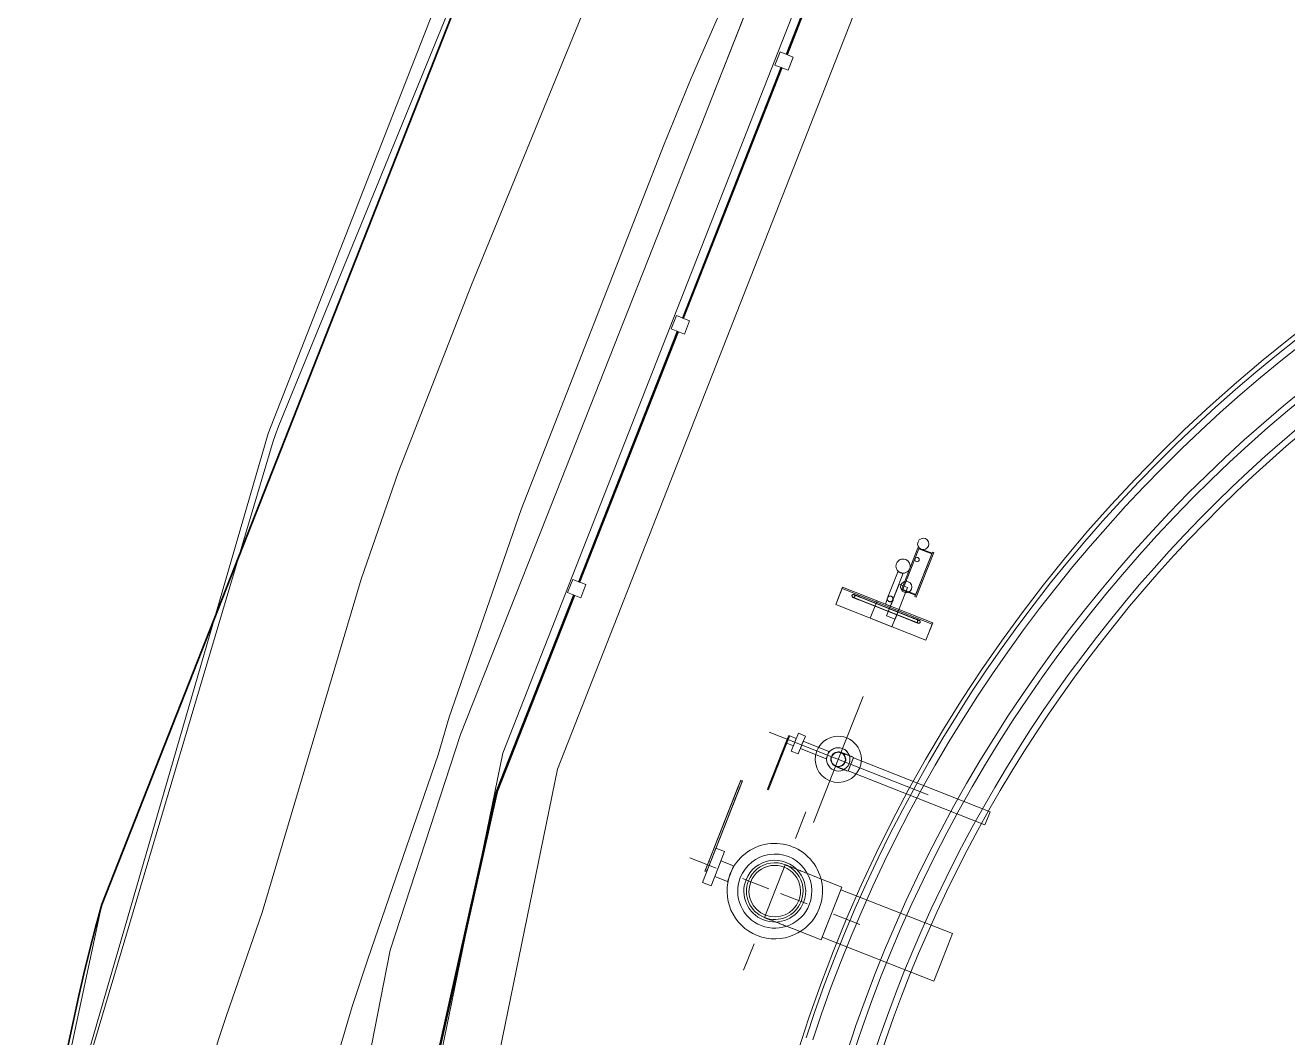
# Model space of a CAD drawing. Header units: metres. Extents: x -207 to 246, y -187 to 169.
# Drawn here: x -65.644 to -61.19, y -65.434 to -61.862 of the extents above; entities that cross this region are included whole.
import ezdxf

# ---------------------------------------------------------------- set-up
doc = ezdxf.new("R2010")
doc.units = ezdxf.units.M
doc.linetypes.add('Dash', pattern=[0.006, 0.003, -0.003])
for name, color, linetype, lineweight in [('A-GLAZ-CWMG', 7, 'Continuous', 9), ('C-TOPO', 7, 'Continuous', 9), ('C-TOPO-MAJR', 7, 'Continuous', 35), ('C-TOPO-MINR', 7, 'Continuous', 9), ('CERCO INTERIOR', 7, 'Continuous', 9), ('EQUIPOS PIS', 7, 'Continuous', 9), ('P-SANR-FIXT', 7, 'Continuous', 9), ('P-SANR-FIXT-HDLN', 7, 'Dash', 9), ('solera', 7, 'Continuous', 35)]:
    doc.layers.add(name, color=color, linetype=linetype, lineweight=lineweight)
doc.layers.add('PR10-ARQ-PL-001-Emplazamiento-C-1_dwg', color=7, linetype='Continuous', lineweight=9, true_color=0x767676)

# ---------------------------------------------------------------- blocks, each defined once
blk = doc.blocks.new('M_Estanque-Terraza - M_Estanque-Terraza-2331352-PLANTA SUPERFICIES')
at = {"layer": 'P-SANR-FIXT'}
for radius, start, end in [(4.9059, 180, 0), (4.8832, 180, 0), (5.1516, 223.8638, 0), (5.1516, 223.8638, 0), (5.1266, 223.8805, 0), (5.1266, 223.8805, 0), (4.9983, 223.9693, 0), (4.9755, 223.9856, 360)]:
    blk.add_arc((0, 0), radius, start, end, dxfattribs=at)
blk = doc.blocks.new('Circular Mullion - 5mm-2127248-PLANTA SUPERFICIES')
at = {"layer": 'A-GLAZ-CWMG'}
for p, q in [((-107.6478, -45.3968), (-107.9974, -46.2801)), ((-107.6455, -45.3977), (-107.9951, -46.281)), ((-107.9951, -46.281), (-107.6455, -45.3977)), ((-107.9927, -46.2819), (-107.6432, -45.3986)), ((-107.6455, -45.3977), (-107.6478, -45.3968)), ((-107.6432, -45.3986), (-107.6455, -45.3977)), ((-107.9974, -46.2801), (-107.9951, -46.281)), ((-107.9951, -46.281), (-107.9927, -46.2819))]:
    blk.add_line(p, q, dxfattribs=at)
blk = doc.blocks.new('Circular Mullion - 5mm-2146025-PLANTA SUPERFICIES')
at = {"layer": 'A-GLAZ-CWMG'}
for p, q in [((-63.7096, -63.8722), (-63.9819, -64.5647)), ((-63.9795, -64.5654), (-63.7073, -63.8731)), ((-63.7073, -63.8731), (-63.9795, -64.5654)), ((-63.9771, -64.5662), (-63.705, -63.8741)), ((-63.7073, -63.8731), (-63.7096, -63.8722)), ((-63.705, -63.8741), (-63.7073, -63.8731))]:
    blk.add_line(p, q, dxfattribs=at)
at = {"layer": 'A-GLAZ-CWMG', "flags": 128}
for points in [[(-63.9795, -64.5654), (-63.9819, -64.5647), (-63.9795, -64.5654)], [(-63.9795, -64.5654), (-63.9771, -64.5662), (-63.9795, -64.5654)]]:
    blk.add_lwpolyline(points, dxfattribs=at)
blk = doc.blocks.new('Rectangular Mullion - 50 x 50 mm-2128568-PLANTA SUPERFICIES')
at = {"layer": 'A-GLAZ-CWMG'}
for p, q in [((0.025, 0.025), (-0.025, 0.025)), ((-0.025, 0.025), (-0.025, -0.025)), ((0.025, -0.025), (0.025, 0.025)), ((-0.025, -0.025), (0.025, -0.025))]:
    blk.add_line(p, q, dxfattribs=at)
blk = doc.blocks.new('Rectangular Mullion - 50 x 50 mm-2128569-PLANTA SUPERFICIES')
at = {"layer": 'A-GLAZ-CWMG'}
for p, q in [((-0.025, -0.025), (-0.025, 0.025)), ((-0.025, 0.025), (0.025, 0.025)), ((0.025, 0.025), (0.025, -0.025)), ((0.025, -0.025), (-0.025, -0.025))]:
    blk.add_line(p, q, dxfattribs=at)
blk = doc.blocks.new('Circular Mullion - 5mm-2146026-PLANTA SUPERFICIES')
at = {"layer": 'A-GLAZ-CWMG'}
for p, q in [((-63.9819, -64.5647), (-64.189, -65.4921)), ((-64.1865, -65.4926), (-63.9795, -64.5654)), ((-63.9795, -64.5654), (-64.1865, -65.4926)), ((-64.1841, -65.4931), (-63.9771, -64.5662)), ((-64.189, -65.4921), (-64.1865, -65.4926)), ((-64.1865, -65.4926), (-64.1841, -65.4931))]:
    blk.add_line(p, q, dxfattribs=at)
at = {"layer": 'A-GLAZ-CWMG', "flags": 128}
for points in [[(-63.9795, -64.5654), (-63.9819, -64.5647), (-63.9795, -64.5654)], [(-63.9795, -64.5654), (-63.9771, -64.5662), (-63.9795, -64.5654)]]:
    blk.add_lwpolyline(points, dxfattribs=at)
blk = doc.blocks.new('M_Tuberia Control-01 - M_Tuberia Control-01-2163993-PLANTA SUPERFICIES')
at = {"layer": 'P-SANR-FIXT'}
for p, q in [((0.1525, 0.1709), (0.1475, 0.1709)), ((0.1475, 0.1709), (0.2138, 0.1709)), ((0.1475, 0.1709), (0.1475, -0.1709)), ((0.1475, 0.1709), (0.1475, -0.1709)), ((0.2138, 0.1709), (0.1525, 0.1709)), ((0.1525, 0.1709), (0.1525, -0.1709)), ((0.1525, 0.1709), (0.1525, -0.1709)), ((0.2138, -0.1709), (0.2138, 0.1709)), ((0.2138, 0.1709), (0.2138, -0.1709)), ((0.1573, 0.099), (0.1573, -0.0993)), ((0.1575, 0.1225), (0.1575, -0.1228)), ((0.1675, -0.1228), (0.1675, 0.1225)), ((0.1677, -0.0993), (0.1677, 0.099)), ((0.0845, 0.0836), (-0.0845, 0.0836)), ((-0.0845, 0.0836), (0.0845, 0.0836)), ((-0.0845, 0.0836), (-0.0845, 0.0784)), ((-0.0845, 0.0836), (-0.0845, 0.0784)), ((0.0845, 0.0784), (-0.0845, 0.0784)), ((-0.0845, 0.0784), (0.0845, 0.0784)), ((-0.0795, 0.0784), (0.0795, 0.0784)), ((0.0795, 0.0784), (-0.0795, 0.0784)), ((-0.0795, 0.025), (-0.0795, 0.0784)), ((-0.0795, 0.0784), (-0.0795, 0.025)), ((-0.077, 0.0784), (-0.077, 0.0294)), ((-0.077, 0.0294), (-0.077, 0.0784)), ((0.077, 0.0784), (-0.077, 0.0784)), ((-0.077, 0.0784), (0.077, 0.0784)), ((0.077, 0.0294), (0.077, 0.0784)), ((0.077, 0.0294), (0.077, 0.0784)), ((0.0795, 0.0784), (0.0795, 0.025)), ((0.0795, 0.0784), (0.0795, 0.025)), ((0.0845, 0.0784), (0.0845, 0.0836)), ((0.0845, 0.0836), (0.0845, 0.0784)), ((-0.0795, 0.025), (0.0795, 0.025)), ((0.0795, 0.025), (-0.0795, 0.025)), ((-0.077, 0.0294), (0.077, 0.0294)), ((0.077, 0.0294), (-0.077, 0.0294)), ((0.1244, 0.01), (0.0229, 0.01)), ((0.1244, 0.01), (0.0229, 0.01)), ((0.1841, 0.0423), (0.0646, 0.0423)), ((0.0646, 0.0423), (0.1841, 0.0423)), ((0.0646, 0.0423), (0.0646, 0.0103)), ((0.0646, 0.0423), (0.0646, 0.0103)), ((0.1841, 0.0103), (0.0646, 0.0103)), ((0.0646, 0.0103), (0.1841, 0.0103)), ((0.1475, 0.0111), (0.1244, 0.0111)), ((0.1244, 0.0111), (0.1244, 0.01)), ((0.2138, 0.0423), (0.1475, 0.0423)), ((0.1475, 0.0423), (0.2138, 0.0423)), ((0.1475, 0.0423), (0.1475, -0.0401)), ((0.1475, 0.0423), (0.1475, -0.0401)), ((0.1475, 0.0011), (0.1475, 0.0111)), ((0.1475, -0.0089), (0.1475, 0.0011)), ((0.1841, 0.0103), (0.1841, 0.0423)), ((0.1841, 0.0423), (0.1841, 0.0103)), ((0.2138, -0.0401), (0.2138, 0.0423)), ((0.2138, 0.0423), (0.2138, -0.0401)), ((0.0229, -0.01), (0.1244, -0.01)), ((0.0229, -0.01), (0.1244, -0.01)), ((0.129, -0.0089), (0.1475, -0.0089)), ((0.2138, -0.0401), (0.1475, -0.0401)), ((0.1475, -0.0401), (0.2138, -0.0401)), ((0.2138, -0.1709), (0.1475, -0.1709)), ((0.1475, -0.1709), (0.1525, -0.1709)), ((0.1525, -0.1709), (0.2138, -0.1709))]:
    blk.add_line(p, q, dxfattribs=at)
at = {"layer": 'P-SANR-FIXT', "flags": 128}
for points in [[(0.1573, 0.124), (0.1573, 0.124), (0.1573, 0.1239), (0.1573, 0.1238), (0.1573, 0.1237), (0.1573, 0.1235), (0.1573, 0.1233), (0.1573, 0.123), (0.1573, 0.1227), (0.1573, 0.1224), (0.1573, 0.122), (0.1573, 0.1216), (0.1573, 0.1212), (0.1573, 0.1207), (0.1573, 0.1202), (0.1573, 0.1196), (0.1573, 0.1191), (0.1573, 0.1184), (0.1573, 0.1178), (0.1573, 0.1171), (0.1573, 0.1164), (0.1573, 0.1157), (0.1573, 0.1149), (0.1573, 0.1142), (0.1573, 0.1133), (0.1573, 0.1125), (0.1573, 0.1117), (0.1573, 0.1108), (0.1573, 0.1099), (0.1573, 0.109), (0.1573, 0.1081), (0.1573, 0.1071), (0.1573, 0.1062), (0.1573, 0.1052), (0.1573, 0.1042), (0.1573, 0.1033), (0.1573, 0.1023), (0.1573, 0.1013), (0.1573, 0.1003), (0.1573, 0.0993), (0.1573, 0.099)], [(0.1677, 0.099), (0.1677, 0.1), (0.1677, 0.101), (0.1677, 0.102), (0.1677, 0.103), (0.1677, 0.104), (0.1677, 0.1049), (0.1677, 0.1059), (0.1677, 0.1069), (0.1677, 0.1078), (0.1677, 0.1087), (0.1677, 0.1097), (0.1677, 0.1105), (0.1677, 0.1114), (0.1677, 0.1123), (0.1677, 0.1131), (0.1677, 0.1139), (0.1677, 0.1147), (0.1677, 0.1155), (0.1677, 0.1162), (0.1677, 0.1169), (0.1677, 0.1176), (0.1677, 0.1183), (0.1677, 0.1189), (0.1677, 0.1195), (0.1677, 0.12), (0.1677, 0.1206), (0.1677, 0.1211), (0.1677, 0.1215), (0.1677, 0.1219), (0.1677, 0.1223), (0.1677, 0.1226), (0.1677, 0.123), (0.1677, 0.1232), (0.1677, 0.1235), (0.1677, 0.1236), (0.1677, 0.1238), (0.1677, 0.1239), (0.1677, 0.124), (0.1677, 0.124)], [(0.1573, -0.0993), (0.1573, -0.1003), (0.1573, -0.1013), (0.1573, -0.1023), (0.1573, -0.1033), (0.1573, -0.1042), (0.1573, -0.1052), (0.1573, -0.1062), (0.1573, -0.1071), (0.1573, -0.1081), (0.1573, -0.109), (0.1573, -0.1099), (0.1573, -0.1108), (0.1573, -0.1117), (0.1573, -0.1126), (0.1573, -0.1134), (0.1573, -0.1142), (0.1573, -0.115), (0.1573, -0.1158), (0.1573, -0.1165), (0.1573, -0.1172), (0.1573, -0.1179), (0.1573, -0.1185), (0.1573, -0.1192), (0.1573, -0.1198), (0.1573, -0.1203), (0.1573, -0.1208), (0.1573, -0.1213), (0.1573, -0.1218), (0.1573, -0.1222), (0.1573, -0.1226), (0.1573, -0.1229), (0.1573, -0.1232), (0.1573, -0.1235), (0.1573, -0.1237), (0.1573, -0.1239), (0.1573, -0.1241), (0.1573, -0.1242), (0.1573, -0.1242), (0.1573, -0.1243)], [(0.1677, -0.1243), (0.1677, -0.1243), (0.1677, -0.1242), (0.1677, -0.1241), (0.1677, -0.124), (0.1677, -0.1238), (0.1677, -0.1236), (0.1677, -0.1233), (0.1677, -0.123), (0.1677, -0.1227), (0.1677, -0.1223), (0.1677, -0.1219), (0.1677, -0.1215), (0.1677, -0.121), (0.1677, -0.1205), (0.1677, -0.1199), (0.1677, -0.1193), (0.1677, -0.1187), (0.1677, -0.1181), (0.1677, -0.1174), (0.1677, -0.1167), (0.1677, -0.116), (0.1677, -0.1152), (0.1677, -0.1144), (0.1677, -0.1136), (0.1677, -0.1128), (0.1677, -0.1119), (0.1677, -0.1111), (0.1677, -0.1102), (0.1677, -0.1093), (0.1677, -0.1083), (0.1677, -0.1074), (0.1677, -0.1064), (0.1677, -0.1055), (0.1677, -0.1045), (0.1677, -0.1035), (0.1677, -0.1025), (0.1677, -0.1015), (0.1677, -0.1005), (0.1677, -0.0995), (0.1677, -0.0993)]]:
    blk.add_lwpolyline(points, dxfattribs=at)
at = {"layer": 'P-SANR-FIXT'}
for centre, radius, start, end in [((0.1625, 0.124), 0.00518, 90, 270), ((0.1625, 0.124), 0.00518, 270, 90), ((-0.099, 0.0375), 0.02, 0, 180), ((-0.099, 0.0375), 0.02, 360, 180), ((-0.0394, 0.0375), 0.0075, 0, 180), ((-0.0394, 0.0375), 0.0075, 0, 180), ((0.0646, 0.0375), 0.02, 0, 180), ((0.0646, 0.0375), 0.02, 0, 180), ((-0.099, 0.0375), 0.02, 180, 360), ((-0.099, 0.0375), 0.02, 180, 360), ((-0.0394, 0.0375), 0.0075, 180, 360), ((-0.0394, 0.0375), 0.0075, 180, 0), ((0, 0), 0.025, 0, 180), ((0, 0), 0.025, 0, 180), ((0, 0), 0.025, 180, 360), ((0, 0), 0.025, 180, 0), ((0.0646, 0.0375), 0.02, 180, 360), ((0.0646, 0.0375), 0.02, 180, 0), ((0.1244, 0), 0.01, 0, 180), ((0.1244, 0), 0.01, 0, 180), ((0.1244, 0), 0.01, 180, 360), ((0.1244, 0), 0.01, 180, 0), ((0.1625, -0.1243), 0.00518, 90, 270), ((0.1625, -0.1243), 0.00518, 270, 90)]:
    blk.add_arc(centre, radius, start, end, dxfattribs=at)
for points, knots in [([(0.1625, 0.1188), (0.1622, 0.1188), (0.1617, 0.1189), (0.161, 0.119), (0.1606, 0.1192), (0.1602, 0.1194), (0.1598, 0.1196), (0.1595, 0.1198), (0.1591, 0.1201), (0.1588, 0.1203), (0.1586, 0.1206), (0.1584, 0.1209), (0.1582, 0.1211), (0.1581, 0.1212), (0.158, 0.1214), (0.1579, 0.1216), (0.1578, 0.1219), (0.1577, 0.1221), (0.1576, 0.1223), (0.1576, 0.1224), (0.1576, 0.1224), (0.1575, 0.1225), (0.1575, 0.1225), (0.1575, 0.1225), (0.1576, 0.1224), (0.1576, 0.1224), (0.1576, 0.1223), (0.1577, 0.1221), (0.1578, 0.1219), (0.1579, 0.1216), (0.158, 0.1214), (0.1581, 0.1212), (0.1582, 0.1211), (0.1584, 0.1209), (0.1586, 0.1206), (0.1588, 0.1203), (0.1591, 0.1201), (0.1595, 0.1198), (0.1598, 0.1196), (0.1602, 0.1194), (0.1606, 0.1192), (0.161, 0.119), (0.1617, 0.1189), (0.1622, 0.1188), (0.1625, 0.1188)], [0, 0, 0, 0, 0.055556, 0.083333, 0.111111, 0.138889, 0.166667, 0.194444, 0.222222, 0.25, 0.277778, 0.305556, 0.319444, 0.333333, 0.347222, 0.361111, 0.388889, 0.416667, 0.430556, 0.444444, 0.458333, 0.472222, 0.5, 0.527778, 0.541667, 0.555556, 0.569444, 0.583333, 0.611111, 0.638889, 0.652778, 0.666667, 0.680556, 0.694444, 0.722222, 0.75, 0.777778, 0.805556, 0.833333, 0.861111, 0.888889, 0.916667, 0.944444, 1, 1, 1, 1]), ([(0.1625, 0.1188), (0.1628, 0.1188), (0.1633, 0.1189), (0.164, 0.119), (0.1644, 0.1192), (0.1648, 0.1194), (0.1652, 0.1196), (0.1655, 0.1198), (0.1659, 0.1201), (0.1662, 0.1203), (0.1664, 0.1206), (0.1666, 0.1209), (0.1668, 0.1211), (0.1669, 0.1212), (0.167, 0.1214), (0.1671, 0.1216), (0.1672, 0.1219), (0.1673, 0.1221), (0.1674, 0.1223), (0.1674, 0.1224), (0.1674, 0.1224), (0.1675, 0.1225), (0.1675, 0.1225), (0.1675, 0.1225), (0.1674, 0.1224), (0.1674, 0.1224), (0.1674, 0.1223), (0.1673, 0.1221), (0.1672, 0.1219), (0.1671, 0.1216), (0.167, 0.1214), (0.1669, 0.1212), (0.1668, 0.1211), (0.1666, 0.1209), (0.1664, 0.1206), (0.1662, 0.1203), (0.1659, 0.1201), (0.1655, 0.1198), (0.1652, 0.1196), (0.1648, 0.1194), (0.1644, 0.1192), (0.164, 0.119), (0.1633, 0.1189), (0.1628, 0.1188), (0.1625, 0.1188)], [0, 0, 0, 0, 0.055556, 0.083333, 0.111111, 0.138889, 0.166667, 0.194444, 0.222222, 0.25, 0.277778, 0.305556, 0.319444, 0.333333, 0.347222, 0.361111, 0.388889, 0.416667, 0.430556, 0.444444, 0.458333, 0.472222, 0.5, 0.527778, 0.541667, 0.555556, 0.569444, 0.583333, 0.611111, 0.638889, 0.652778, 0.666667, 0.680556, 0.694444, 0.722222, 0.75, 0.777778, 0.805556, 0.833333, 0.861111, 0.888889, 0.916667, 0.944444, 1, 1, 1, 1]), ([(0.025, 0), (0.025, 0.0008), (0.0249, 0.0023), (0.0245, 0.0051), (0.0239, 0.0073), (0.0234, 0.0088), (0.0232, 0.0094), (0.023, 0.0097), (0.0229, 0.0099), (0.0229, 0.01), (0.0229, 0.01)], [0, 0, 0, 0, 0.142857, 0.285714, 0.571429, 0.678571, 0.785714, 0.839286, 0.892857, 1, 1, 1, 1]), ([(0.0229, 0.01), (0.0229, 0.01), (0.023, 0.0098), (0.0234, 0.0088), (0.0242, 0.0067), (0.0248, 0.0034), (0.025, 0.0012), (0.025, 0)], [0, 0, 0, 0, 0.142857, 0.285714, 0.571429, 0.785714, 1, 1, 1, 1]), ([(0.025, 0), (0.025, 0.0008), (0.0249, 0.0023), (0.0245, 0.0051), (0.0239, 0.0073), (0.0234, 0.0088), (0.0232, 0.0094), (0.023, 0.0097), (0.0229, 0.0099), (0.0229, 0.01), (0.0229, 0.01)], [0, 0, 0, 0, 0.142857, 0.285714, 0.571429, 0.678571, 0.785714, 0.839286, 0.892857, 1, 1, 1, 1]), ([(0.0229, 0.01), (0.0229, 0.01), (0.023, 0.0098), (0.0234, 0.0088), (0.0242, 0.0067), (0.0248, 0.0034), (0.025, 0.0012), (0.025, 0)], [0, 0, 0, 0, 0.142857, 0.285714, 0.571429, 0.785714, 1, 1, 1, 1]), ([(0.025, 0), (0.025, -0.0008), (0.0249, -0.0023), (0.0245, -0.0051), (0.0239, -0.0073), (0.0234, -0.0088), (0.0232, -0.0094), (0.023, -0.0097), (0.0229, -0.0099), (0.0229, -0.01), (0.0229, -0.01)], [0, 0, 0, 0, 0.142857, 0.285714, 0.571429, 0.678571, 0.785714, 0.839286, 0.892857, 1, 1, 1, 1]), ([(0.0229, -0.01), (0.0229, -0.01), (0.023, -0.0098), (0.0234, -0.0088), (0.0242, -0.0067), (0.0248, -0.0034), (0.025, -0.0012), (0.025, 0)], [0, 0, 0, 0, 0.142857, 0.285714, 0.571429, 0.785714, 1, 1, 1, 1]), ([(0.025, 0), (0.025, -0.0008), (0.0249, -0.0023), (0.0245, -0.0051), (0.0239, -0.0073), (0.0234, -0.0088), (0.0232, -0.0094), (0.023, -0.0097), (0.0229, -0.0099), (0.0229, -0.01), (0.0229, -0.01)], [0, 0, 0, 0, 0.142857, 0.285714, 0.571429, 0.678571, 0.785714, 0.839286, 0.892857, 1, 1, 1, 1]), ([(0.0229, -0.01), (0.0229, -0.01), (0.023, -0.0098), (0.0234, -0.0088), (0.0242, -0.0067), (0.0248, -0.0034), (0.025, -0.0012), (0.025, 0)], [0, 0, 0, 0, 0.142857, 0.285714, 0.571429, 0.785714, 1, 1, 1, 1]), ([(0.1144, 0), (0.1144, 0.0005), (0.1144, 0.0011), (0.1146, 0.002), (0.1147, 0.0027), (0.1149, 0.0033), (0.1151, 0.0039), (0.1154, 0.0045), (0.1157, 0.005), (0.116, 0.0055), (0.1164, 0.006), (0.1167, 0.0065), (0.1171, 0.0069), (0.1175, 0.0073), (0.118, 0.0078), (0.1186, 0.0082), (0.1192, 0.0086), (0.1198, 0.0089), (0.1209, 0.0094), (0.1224, 0.0099), (0.1237, 0.01), (0.1244, 0.01)], [0, 0, 0, 0, 0.071429, 0.107143, 0.142857, 0.178571, 0.214286, 0.25, 0.285714, 0.321429, 0.357143, 0.392857, 0.428571, 0.464286, 0.5, 0.571429, 0.607143, 0.642857, 0.714286, 0.857143, 1, 1, 1, 1]), ([(0.1244, 0.01), (0.1237, 0.01), (0.1224, 0.0099), (0.1209, 0.0094), (0.1198, 0.0089), (0.1192, 0.0086), (0.1188, 0.0083), (0.1183, 0.008), (0.1179, 0.0076), (0.1175, 0.0073), (0.1171, 0.0069), (0.1167, 0.0065), (0.1164, 0.006), (0.116, 0.0055), (0.1157, 0.005), (0.1154, 0.0045), (0.1151, 0.0039), (0.1149, 0.0033), (0.1147, 0.0027), (0.1146, 0.002), (0.1144, 0.0011), (0.1144, 0.0005), (0.1144, 0)], [0, 0, 0, 0, 0.142857, 0.285714, 0.357143, 0.392857, 0.428571, 0.464286, 0.5, 0.535714, 0.571429, 0.607143, 0.642857, 0.678571, 0.714286, 0.75, 0.785714, 0.821429, 0.857143, 0.892857, 0.928571, 1, 1, 1, 1]), ([(0.1144, 0), (0.1144, 0.0005), (0.1144, 0.0011), (0.1146, 0.002), (0.1147, 0.0027), (0.1149, 0.0033), (0.1151, 0.0039), (0.1154, 0.0045), (0.1157, 0.005), (0.116, 0.0055), (0.1164, 0.006), (0.1167, 0.0065), (0.1171, 0.0069), (0.1175, 0.0073), (0.118, 0.0078), (0.1186, 0.0082), (0.1192, 0.0086), (0.1198, 0.0089), (0.1209, 0.0094), (0.1224, 0.0099), (0.1237, 0.01), (0.1244, 0.01)], [0, 0, 0, 0, 0.071429, 0.107143, 0.142857, 0.178571, 0.214286, 0.25, 0.285714, 0.321429, 0.357143, 0.392857, 0.428571, 0.464286, 0.5, 0.571429, 0.607143, 0.642857, 0.714286, 0.857143, 1, 1, 1, 1]), ([(0.1244, 0.01), (0.1237, 0.01), (0.1224, 0.0099), (0.1209, 0.0094), (0.1198, 0.0089), (0.1192, 0.0086), (0.1188, 0.0083), (0.1183, 0.008), (0.1179, 0.0076), (0.1175, 0.0073), (0.1171, 0.0069), (0.1167, 0.0065), (0.1164, 0.006), (0.116, 0.0055), (0.1157, 0.005), (0.1154, 0.0045), (0.1151, 0.0039), (0.1149, 0.0033), (0.1147, 0.0027), (0.1146, 0.002), (0.1144, 0.0011), (0.1144, 0.0005), (0.1144, 0)], [0, 0, 0, 0, 0.142857, 0.285714, 0.357143, 0.392857, 0.428571, 0.464286, 0.5, 0.535714, 0.571429, 0.607143, 0.642857, 0.678571, 0.714286, 0.75, 0.785714, 0.821429, 0.857143, 0.892857, 0.928571, 1, 1, 1, 1]), ([(0.1343, 0.0011), (0.1342, 0.0016), (0.1341, 0.0022), (0.1339, 0.003), (0.1337, 0.0036), (0.1334, 0.0042), (0.1332, 0.0048), (0.1329, 0.0052), (0.1327, 0.0056), (0.1325, 0.0058), (0.1323, 0.0061), (0.1321, 0.0064), (0.1318, 0.0067), (0.1314, 0.0071), (0.1311, 0.0074), (0.1309, 0.0075), (0.1307, 0.0077), (0.1304, 0.008), (0.13, 0.0082), (0.1296, 0.0085), (0.1293, 0.0087), (0.1292, 0.0088), (0.1291, 0.0088), (0.1289, 0.0089), (0.1288, 0.009), (0.1285, 0.0091), (0.128, 0.0093), (0.1276, 0.0095), (0.1272, 0.0096), (0.1269, 0.0097), (0.1266, 0.0098), (0.1262, 0.0098), (0.1255, 0.01), (0.1248, 0.01), (0.1244, 0.01)], [0, 0, 0, 0, 0.083333, 0.125, 0.166667, 0.208333, 0.25, 0.291667, 0.3125, 0.333333, 0.354167, 0.375, 0.416667, 0.458333, 0.479167, 0.5, 0.520833, 0.541667, 0.583333, 0.625, 0.645833, 0.65625, 0.666667, 0.677083, 0.6875, 0.708333, 0.75, 0.791667, 0.8125, 0.833333, 0.854167, 0.875, 0.916667, 1, 1, 1, 1]), ([(0.1244, 0.01), (0.1248, 0.01), (0.1255, 0.01), (0.1262, 0.0098), (0.1266, 0.0098), (0.1269, 0.0097), (0.1272, 0.0096), (0.1276, 0.0095), (0.128, 0.0093), (0.1285, 0.0091), (0.1288, 0.009), (0.1289, 0.0089), (0.1291, 0.0088), (0.1292, 0.0088), (0.1293, 0.0087), (0.1296, 0.0085), (0.13, 0.0082), (0.1304, 0.008), (0.1307, 0.0077), (0.1309, 0.0075), (0.1311, 0.0074), (0.1314, 0.0071), (0.1318, 0.0067), (0.1321, 0.0064), (0.1323, 0.0061), (0.1325, 0.0058), (0.1327, 0.0056), (0.1329, 0.0052), (0.1332, 0.0048), (0.1334, 0.0042), (0.1337, 0.0036), (0.1339, 0.003), (0.1341, 0.0022), (0.1342, 0.0016), (0.1343, 0.0011)], [0, 0, 0, 0, 0.083333, 0.125, 0.145833, 0.166667, 0.1875, 0.208333, 0.25, 0.291667, 0.3125, 0.322917, 0.333333, 0.34375, 0.354167, 0.375, 0.416667, 0.458333, 0.479167, 0.5, 0.520833, 0.541667, 0.583333, 0.625, 0.645833, 0.666667, 0.6875, 0.708333, 0.75, 0.791667, 0.833333, 0.875, 0.916667, 1, 1, 1, 1]), ([(0.1344, 0), (0.1344, -0.0006), (0.1343, -0.0015), (0.134, -0.0025), (0.1337, -0.0036), (0.1332, -0.0047), (0.1324, -0.0059), (0.1317, -0.0068), (0.1312, -0.0073), (0.1309, -0.0075), (0.1307, -0.0077), (0.1305, -0.0079), (0.1302, -0.0081), (0.1299, -0.0084), (0.1295, -0.0086), (0.1293, -0.0087), (0.1292, -0.0087), (0.1291, -0.0088), (0.129, -0.0088), (0.129, -0.0089), (0.129, -0.0088), (0.1291, -0.0088), (0.1292, -0.0087), (0.1293, -0.0087), (0.1295, -0.0086), (0.1299, -0.0084), (0.1302, -0.0081), (0.1305, -0.0079), (0.1307, -0.0077), (0.1309, -0.0075), (0.1312, -0.0073), (0.1317, -0.0068), (0.1324, -0.0059), (0.1332, -0.0047), (0.1337, -0.0036), (0.134, -0.0025), (0.1343, -0.0015), (0.1344, -0.0006), (0.1344, 0)], [0, 0, 0, 0, 0.055556, 0.083333, 0.111111, 0.166667, 0.222222, 0.277778, 0.305556, 0.319444, 0.333333, 0.347222, 0.361111, 0.388889, 0.416667, 0.430556, 0.444444, 0.458333, 0.472222, 0.5, 0.527778, 0.541667, 0.555556, 0.569444, 0.583333, 0.611111, 0.638889, 0.652778, 0.666667, 0.680556, 0.694444, 0.722222, 0.777778, 0.833333, 0.888889, 0.916667, 0.944444, 1, 1, 1, 1]), ([(0.1244, -0.01), (0.1237, -0.01), (0.1224, -0.0099), (0.1209, -0.0094), (0.1198, -0.0089), (0.1192, -0.0086), (0.1188, -0.0083), (0.1183, -0.008), (0.1179, -0.0076), (0.1175, -0.0073), (0.1171, -0.0069), (0.1167, -0.0065), (0.1164, -0.006), (0.116, -0.0055), (0.1157, -0.005), (0.1154, -0.0045), (0.1151, -0.0039), (0.1149, -0.0033), (0.1147, -0.0027), (0.1146, -0.002), (0.1144, -0.0011), (0.1144, -0.0005), (0.1144, 0)], [0, 0, 0, 0, 0.142857, 0.285714, 0.357143, 0.392857, 0.428571, 0.464286, 0.5, 0.535714, 0.571429, 0.607143, 0.642857, 0.678571, 0.714286, 0.75, 0.785714, 0.821429, 0.857143, 0.892857, 0.928571, 1, 1, 1, 1]), ([(0.1144, 0), (0.1144, -0.0005), (0.1144, -0.0011), (0.1146, -0.002), (0.1147, -0.0027), (0.1149, -0.0033), (0.1151, -0.0039), (0.1154, -0.0045), (0.1157, -0.005), (0.116, -0.0055), (0.1164, -0.006), (0.1167, -0.0065), (0.1171, -0.0069), (0.1175, -0.0073), (0.118, -0.0078), (0.1186, -0.0082), (0.1192, -0.0086), (0.1198, -0.0089), (0.1209, -0.0094), (0.1224, -0.0099), (0.1237, -0.01), (0.1244, -0.01)], [0, 0, 0, 0, 0.071429, 0.107143, 0.142857, 0.178571, 0.214286, 0.25, 0.285714, 0.321429, 0.357143, 0.392857, 0.428571, 0.464286, 0.5, 0.571429, 0.607143, 0.642857, 0.714286, 0.857143, 1, 1, 1, 1]), ([(0.1144, 0), (0.1144, -0.0005), (0.1144, -0.0011), (0.1146, -0.002), (0.1147, -0.0027), (0.1149, -0.0033), (0.1151, -0.0039), (0.1154, -0.0045), (0.1157, -0.005), (0.116, -0.0055), (0.1164, -0.006), (0.1167, -0.0065), (0.1171, -0.0069), (0.1175, -0.0073), (0.118, -0.0078), (0.1186, -0.0082), (0.1192, -0.0086), (0.1198, -0.0089), (0.1209, -0.0094), (0.1224, -0.0099), (0.1237, -0.01), (0.1244, -0.01)], [0, 0, 0, 0, 0.071429, 0.107143, 0.142857, 0.178571, 0.214286, 0.25, 0.285714, 0.321429, 0.357143, 0.392857, 0.428571, 0.464286, 0.5, 0.571429, 0.607143, 0.642857, 0.714286, 0.857143, 1, 1, 1, 1]), ([(0.1244, -0.01), (0.1237, -0.01), (0.1224, -0.0099), (0.1209, -0.0094), (0.1198, -0.0089), (0.1192, -0.0086), (0.1188, -0.0083), (0.1183, -0.008), (0.1179, -0.0076), (0.1175, -0.0073), (0.1171, -0.0069), (0.1167, -0.0065), (0.1164, -0.006), (0.116, -0.0055), (0.1157, -0.005), (0.1154, -0.0045), (0.1151, -0.0039), (0.1149, -0.0033), (0.1147, -0.0027), (0.1146, -0.002), (0.1144, -0.0011), (0.1144, -0.0005), (0.1144, 0)], [0, 0, 0, 0, 0.142857, 0.285714, 0.357143, 0.392857, 0.428571, 0.464286, 0.5, 0.535714, 0.571429, 0.607143, 0.642857, 0.678571, 0.714286, 0.75, 0.785714, 0.821429, 0.857143, 0.892857, 0.928571, 1, 1, 1, 1]), ([(0.1625, -0.1191), (0.1622, -0.1191), (0.1617, -0.1191), (0.161, -0.1193), (0.1606, -0.1194), (0.1602, -0.1196), (0.1598, -0.1198), (0.1595, -0.1201), (0.1591, -0.1203), (0.1588, -0.1206), (0.1586, -0.1209), (0.1584, -0.1211), (0.1582, -0.1213), (0.1581, -0.1215), (0.158, -0.1216), (0.1579, -0.1218), (0.1578, -0.1221), (0.1577, -0.1224), (0.1576, -0.1225), (0.1576, -0.1226), (0.1576, -0.1227), (0.1575, -0.1228), (0.1575, -0.1228), (0.1575, -0.1228), (0.1576, -0.1227), (0.1576, -0.1226), (0.1576, -0.1225), (0.1577, -0.1224), (0.1578, -0.1221), (0.1579, -0.1218), (0.158, -0.1216), (0.1581, -0.1215), (0.1582, -0.1213), (0.1584, -0.1211), (0.1586, -0.1209), (0.1588, -0.1206), (0.1591, -0.1203), (0.1595, -0.1201), (0.1598, -0.1198), (0.1602, -0.1196), (0.1606, -0.1194), (0.161, -0.1193), (0.1617, -0.1191), (0.1622, -0.1191), (0.1625, -0.1191)], [0, 0, 0, 0, 0.055556, 0.083333, 0.111111, 0.138889, 0.166667, 0.194444, 0.222222, 0.25, 0.277778, 0.305556, 0.319444, 0.333333, 0.347222, 0.361111, 0.388889, 0.416667, 0.430556, 0.444444, 0.458333, 0.472222, 0.5, 0.527778, 0.541667, 0.555556, 0.569444, 0.583333, 0.611111, 0.638889, 0.652778, 0.666667, 0.680556, 0.694444, 0.722222, 0.75, 0.777778, 0.805556, 0.833333, 0.861111, 0.888889, 0.916667, 0.944444, 1, 1, 1, 1]), ([(0.1625, -0.1191), (0.1628, -0.1191), (0.1633, -0.1191), (0.164, -0.1193), (0.1644, -0.1194), (0.1648, -0.1196), (0.1652, -0.1198), (0.1655, -0.1201), (0.1659, -0.1203), (0.1662, -0.1206), (0.1664, -0.1209), (0.1666, -0.1211), (0.1668, -0.1213), (0.1669, -0.1215), (0.167, -0.1216), (0.1671, -0.1218), (0.1672, -0.1221), (0.1673, -0.1224), (0.1674, -0.1225), (0.1674, -0.1226), (0.1674, -0.1227), (0.1675, -0.1228), (0.1675, -0.1228), (0.1675, -0.1228), (0.1674, -0.1227), (0.1674, -0.1226), (0.1674, -0.1225), (0.1673, -0.1224), (0.1672, -0.1221), (0.1671, -0.1218), (0.167, -0.1216), (0.1669, -0.1215), (0.1668, -0.1213), (0.1666, -0.1211), (0.1664, -0.1209), (0.1662, -0.1206), (0.1659, -0.1203), (0.1655, -0.1201), (0.1652, -0.1198), (0.1648, -0.1196), (0.1644, -0.1194), (0.164, -0.1193), (0.1633, -0.1191), (0.1628, -0.1191), (0.1625, -0.1191)], [0, 0, 0, 0, 0.055556, 0.083333, 0.111111, 0.138889, 0.166667, 0.194444, 0.222222, 0.25, 0.277778, 0.305556, 0.319444, 0.333333, 0.347222, 0.361111, 0.388889, 0.416667, 0.430556, 0.444444, 0.458333, 0.472222, 0.5, 0.527778, 0.541667, 0.555556, 0.569444, 0.583333, 0.611111, 0.638889, 0.652778, 0.666667, 0.680556, 0.694444, 0.722222, 0.75, 0.777778, 0.805556, 0.833333, 0.861111, 0.888889, 0.916667, 0.944444, 1, 1, 1, 1])]:
    blk.add_open_spline(points, degree=3, knots=knots, dxfattribs=at)
for points in [[(0.1344, 0), (0.1344, 0.0002), (0.1343, 0.0006), (0.1343, 0.0009), (0.1343, 0.0011)], [(0.1343, 0.0011), (0.1343, 0.0009), (0.1343, 0.0006), (0.1344, 0.0002), (0.1344, 0)]]:
    blk.add_open_spline(points, degree=3, dxfattribs=at)
blk = doc.blocks.new('M_Tuberia Alimentación-01 - M_Tuberia Alimentación-01-2152466-PLANTA SUPERFICIES')
at = {"layer": 'P-SANR-FIXT'}
for p, q in [((-0.2485, 0.3201), (-0.2551, 0.3201)), ((-0.2551, 0.3201), (-0.2551, 0.2959)), ((-0.2551, 0.0118), (-0.2551, 0.3169)), ((-0.2485, 0.3169), (-0.2551, 0.3169)), ((-0.2485, 0.2959), (-0.2485, 0.3201)), ((-0.2485, 0.3169), (-0.2485, 0.0118)), ((-0.2551, 0.2959), (-0.2551, -0.0196)), ((-0.2485, -0.0196), (-0.2485, 0.2959)), ((0.2154, 0.1), (0.1059, 0.1)), ((0.2154, 0), (0.2154, 0.1)), ((0.6388, 0.09), (0.2154, 0.09)), ((0.2154, 0), (0.2154, 0.09)), ((0.6388, 0.09), (0.6388, 0)), ((-0.2162, 0.0647), (-0.2485, 0.0647)), ((-0.2485, 0), (-0.2485, 0.0647)), ((-0.2162, 0.0647), (-0.2162, 0)), ((-0.2551, 0.0118), (-0.2551, -0.025)), ((-0.2551, 0.0118), (-0.2485, 0.0118)), ((-0.2485, -0.025), (-0.2485, 0.0118)), ((-0.2485, -0.0647), (-0.2485, 0)), ((-0.1681, 0.0296), (-0.2162, 0.0296)), ((-0.2162, 0), (-0.2162, 0.0296)), ((-0.2162, 0), (-0.2162, -0.0647)), ((-0.1681, 0.0296), (-0.1681, 0)), ((-0.1681, 0), (-0.1681, -0.0296)), ((0.2154, -0.1), (0.2154, 0)), ((0.2154, -0.09), (0.2154, 0)), ((0.6388, 0), (0.6388, -0.09)), ((-0.2551, -0.0196), (-0.2485, -0.0196)), ((-0.2551, -0.025), (-0.2485, -0.025)), ((-0.2162, -0.0296), (-0.2162, 0)), ((-0.2162, -0.0296), (-0.1681, -0.0296)), ((-0.2485, -0.0647), (-0.2162, -0.0647)), ((0.1059, -0.1), (0.2154, -0.1)), ((0.2154, -0.09), (0.6388, -0.09))]:
    blk.add_line(p, q, dxfattribs=at)
at = {"layer": 'P-SANR-FIXT', "flags": 128}
for points in [[(0.1059, 0.1), (0.1017, 0.1), (0.0974, 0.1), (0.0932, 0.1), (0.089, 0.1), (0.0849, 0.1), (0.0807, 0.1), (0.0766, 0.1), (0.0726, 0.1), (0.0686, 0.1), (0.0647, 0.1), (0.0608, 0.1), (0.057, 0.1), (0.0533, 0.1), (0.0496, 0.1), (0.0461, 0.1), (0.0427, 0.1), (0.0393, 0.1), (0.0361, 0.1), (0.0329, 0.1), (0.0299, 0.1), (0.027, 0.1), (0.0243, 0.1), (0.0216, 0.1), (0.0191, 0.1), (0.0168, 0.1), (0.0146, 0.1), (0.0125, 0.1), (0.0106, 0.1), (0.0088, 0.1), (0.0072, 0.1), (0.0057, 0.1), (0.0044, 0.1), (0.0033, 0.1), (0.0023, 0.1), (0.0015, 0.1), (0.0009, 0.1), (0.0004, 0.1), (0.0001, 0.1), (0, 0.1)], [(0, -0.1), (0.0001, -0.1), (0.0003, -0.1), (0.0008, -0.1), (0.0014, -0.1), (0.0021, -0.1), (0.003, -0.1), (0.0041, -0.1), (0.0054, -0.1), (0.0068, -0.1), (0.0084, -0.1), (0.0101, -0.1), (0.012, -0.1), (0.014, -0.1), (0.0162, -0.1), (0.0185, -0.1), (0.021, -0.1), (0.0236, -0.1), (0.0263, -0.1), (0.0291, -0.1), (0.0321, -0.1), (0.0352, -0.1), (0.0384, -0.1), (0.0417, -0.1), (0.0452, -0.1), (0.0487, -0.1), (0.0523, -0.1), (0.056, -0.1), (0.0598, -0.1), (0.0636, -0.1), (0.0675, -0.1), (0.0715, -0.1), (0.0755, -0.1), (0.0796, -0.1), (0.0837, -0.1), (0.0879, -0.1), (0.0921, -0.1), (0.0963, -0.1), (0.1005, -0.1), (0.1047, -0.1), (0.1059, -0.1)]]:
    blk.add_lwpolyline(points, dxfattribs=at)
at = {"layer": 'P-SANR-FIXT'}
for radius, start, end in [(0.1685, 360, 180), (0.1685, 360, 180), (0.1685, 360, 180), (0.1685, 360, 180), (0.1685, 360, 180), (0.1685, 360, 180), (0.1308, 0, 180), (0.1308, 360, 180), (0.1308, 360, 180), (0.1308, 360, 180), (0.109, 360, 180), (0.109, 360, 180), (0.109, 360, 180), (0.109, 360, 180), (0.1, 0, 180), (0.091, 0, 180), (0.091, 0, 180), (0.091, 0, 180), (0.091, 0, 180), (0.1685, 180, 360), (0.1685, 180, 360), (0.1685, 180, 360), (0.1685, 180, 360), (0.1685, 180, 360), (0.1685, 180, 360), (0.1308, 180, 0), (0.1308, 180, 360), (0.1308, 180, 360), (0.1308, 180, 360), (0.109, 180, 360), (0.109, 180, 360), (0.109, 180, 360), (0.109, 180, 360), (0.1, 180, 0), (0.091, 180, 0), (0.091, 180, 0), (0.091, 180, 0), (0.091, 180, 0)]:
    blk.add_arc((0, 0), radius, start, end, dxfattribs=at)
at = {"layer": 'P-SANR-FIXT-HDLN'}
for p, q in [((0, 0), (0, 0.301)), ((-0.3222, 0), (0, 0)), ((0.3222, 0), (0, 0)), ((0, 0), (0, -0.301))]:
    blk.add_line(p, q, dxfattribs=at)
blk = doc.blocks.new('M_Tuberia Alimentación-02 - M_Tuberia Alimentación-02-2167664-PLANTA SUPERFICIES')
at = {"layer": 'P-SANR-FIXT'}
for p, q in [((0, 0), (0, 0.239)), ((-0.2622, 0), (0.3415, 0)), ((-0.1897, 0.0139), (-0.1934, 0.0139)), ((-0.1934, 0.0139), (-0.1934, 0)), ((-0.1934, 0.0065), (-0.1934, -0.1828)), ((-0.1897, 0.0065), (-0.1934, 0.0065)), ((-0.1897, 0), (-0.1897, 0.0139)), ((-0.165, 0.0139), (-0.1897, 0.0139)), ((-0.1897, 0.0139), (-0.1897, 0)), ((-0.1897, -0.1828), (-0.1897, 0.0065)), ((-0.1897, 0), (-0.1897, -0.0139)), ((-0.1384, 0.0338), (-0.165, 0.0338)), ((-0.165, 0), (-0.165, 0.0338)), ((-0.165, 0), (-0.165, 0.0139)), ((-0.165, -0.0139), (-0.165, 0)), ((-0.165, -0.0338), (-0.165, 0)), ((-0.1384, 0), (-0.1384, 0.0338)), ((-0.0411, 0.0139), (-0.1384, 0.0139)), ((-0.1384, 0), (-0.1384, 0.0139)), ((-0.1384, -0.0338), (-0.1384, 0)), ((-0.1384, -0.0139), (-0.1384, 0)), ((-0.0411, 0), (-0.0411, 0.0139)), ((-0.0411, -0.0139), (-0.0411, 0)), ((0, 0), (0, -0.239)), ((0.0474, 0.0264), (0.0421, 0.0264)), ((0.0474, 0), (0.0474, 0.0264)), ((0.5661, 0.025), (0.0474, 0.025)), ((0.0474, 0), (0.0474, 0.025)), ((0.0474, -0.0264), (0.0474, 0)), ((0.0474, -0.025), (0.0474, 0)), ((0.5661, 0), (0.5661, 0.025)), ((0.5661, -0.025), (0.5661, 0)), ((-0.1934, -0.186), (-0.1934, 0)), ((-0.1897, 0), (-0.1934, 0)), ((-0.1897, 0), (-0.1897, -0.186)), ((-0.1897, -0.0139), (-0.165, -0.0139)), ((-0.165, -0.0338), (-0.1384, -0.0338)), ((-0.1384, -0.0139), (-0.0411, -0.0139)), ((0.0421, -0.0264), (0.0474, -0.0264)), ((0.0474, -0.025), (0.5661, -0.025)), ((-0.1934, -0.1828), (-0.1934, -0.1905)), ((-0.1897, -0.1828), (-0.1934, -0.1828)), ((-0.1934, -0.186), (-0.1934, -0.1905)), ((-0.1934, -0.1905), (-0.1897, -0.1905)), ((-0.1897, -0.1905), (-0.1897, -0.1828)), ((-0.1897, -0.1905), (-0.1897, -0.186))]:
    blk.add_line(p, q, dxfattribs=at)
at = {"layer": 'P-SANR-FIXT', "flags": 128}
for points in [[(0.0421, 0.0264), (0.0405, 0.0264), (0.0388, 0.0264), (0.0371, 0.0264), (0.0354, 0.0264), (0.0338, 0.0264), (0.0321, 0.0264), (0.0305, 0.0264), (0.0289, 0.0264), (0.0273, 0.0264), (0.0257, 0.0264), (0.0242, 0.0264), (0.0227, 0.0264), (0.0212, 0.0264), (0.0198, 0.0264), (0.0183, 0.0264), (0.017, 0.0264), (0.0156, 0.0264), (0.0144, 0.0264), (0.0131, 0.0264), (0.0119, 0.0264), (0.0108, 0.0264), (0.0097, 0.0264), (0.0086, 0.0264), (0.0076, 0.0264), (0.0067, 0.0264), (0.0058, 0.0264), (0.005, 0.0264), (0.0042, 0.0264), (0.0035, 0.0264), (0.0029, 0.0264), (0.0023, 0.0264), (0.0018, 0.0264), (0.0013, 0.0264), (0.0009, 0.0264), (0.0006, 0.0264), (0.0004, 0.0264), (0.0002, 0.0264), (0.0001, 0.0264), (0, 0.0264)], [(0, -0.0264), (0, -0.0264), (0.0001, -0.0264), (0.0003, -0.0264), (0.0005, -0.0264), (0.0008, -0.0264), (0.0012, -0.0264), (0.0016, -0.0264), (0.0021, -0.0264), (0.0027, -0.0264), (0.0033, -0.0264), (0.004, -0.0264), (0.0048, -0.0264), (0.0056, -0.0264), (0.0064, -0.0264), (0.0074, -0.0264), (0.0083, -0.0264), (0.0094, -0.0264), (0.0105, -0.0264), (0.0116, -0.0264), (0.0128, -0.0264), (0.014, -0.0264), (0.0153, -0.0264), (0.0166, -0.0264), (0.018, -0.0264), (0.0194, -0.0264), (0.0208, -0.0264), (0.0223, -0.0264), (0.0238, -0.0264), (0.0253, -0.0264), (0.0269, -0.0264), (0.0285, -0.0264), (0.0301, -0.0264), (0.0317, -0.0264), (0.0333, -0.0264), (0.035, -0.0264), (0.0366, -0.0264), (0.0383, -0.0264), (0.04, -0.0264), (0.0417, -0.0264), (0.0421, -0.0264)]]:
    blk.add_lwpolyline(points, dxfattribs=at)
at = {"layer": 'P-SANR-FIXT'}
for radius, start, end in [(0.0814, 360, 180), (0.0814, 360, 180), (0.0814, 360, 180), (0.0814, 360, 180), (0.0814, 180, 360), (0.0814, 180, 360), (0.0814, 180, 360), (0.0814, 180, 360), (0.0411, 0, 180), (0.0411, 360, 180), (0.0411, 360, 180), (0.0411, 360, 180), (0.0411, 360, 180), (0.0411, 360, 180), (0.0411, 180, 0), (0.0411, 180, 360), (0.0411, 180, 360), (0.0411, 180, 360), (0.0411, 180, 360), (0.0411, 180, 360), (0.0264, 0, 180), (0.025, 0, 180), (0.025, 360, 180), (0.025, 180, 0), (0.025, 180, 360), (0.0264, 180, 360)]:
    blk.add_arc((0, 0), radius, start, end, dxfattribs=at)
blk = doc.blocks.new('YADRAN_LASQUEMAS_ARQ_MO_002_TERRAZAS_rvt-1-PLANTA SUPERFICIES')
at = {"layer": 'A-GLAZ-CWMG', "lineweight": 9}
for p, rotation in [((-170.5002, -107.6055), 180.1291782009783), ((-170.5002, -107.6055), 180.1291782009755), ((-170.5002, -107.6055), 180.1291782009755), ((-170.5002, -107.6055), 180.1291782009755), ((-170.866, -108.5362), 180.1291782009783), ((-170.866, -108.5362), 180.1291782009783), ((-170.866, -108.5362), 180.1291782009783), ((-170.866, -108.5362), 180.1291782009783), ((-171.2319, -109.4669), 180.1291782009755), ((-171.2319, -109.4669), 180.1291782009755), ((-171.2319, -109.4669), 180.1291782009755), ((-171.2319, -109.4669), 180.1291782009755)]:
    blk.add_blockref('Circular Mullion - 5mm-2127248-PLANTA SUPERFICIES', p, dxfattribs=dict(at, rotation=rotation))
at = {"layer": 'A-GLAZ-CWMG', "lineweight": 9, "extrusion": (0, 0, -1), "rotation": 291.4608217990221}
for name, p in [('Rectangular Mullion - 50 x 50 mm-2128568-PLANTA SUPERFICIES', (62.9664, -61.9885)), ('Rectangular Mullion - 50 x 50 mm-2128569-PLANTA SUPERFICIES', (62.9664, -61.9885)), ('Rectangular Mullion - 50 x 50 mm-2128568-PLANTA SUPERFICIES', (63.3323, -62.9192)), ('Rectangular Mullion - 50 x 50 mm-2128569-PLANTA SUPERFICIES', (63.3323, -62.9192)), ('Rectangular Mullion - 50 x 50 mm-2128568-PLANTA SUPERFICIES', (63.6982, -63.8499)), ('Rectangular Mullion - 50 x 50 mm-2128569-PLANTA SUPERFICIES', (63.6982, -63.8499))]:
    blk.add_blockref(name, p, dxfattribs=at)
at = {"layer": 'A-GLAZ-CWMG', "lineweight": 9}
for name in ['Circular Mullion - 5mm-2146025-PLANTA SUPERFICIES', 'Circular Mullion - 5mm-2146025-PLANTA SUPERFICIES', 'Circular Mullion - 5mm-2146025-PLANTA SUPERFICIES', 'Circular Mullion - 5mm-2146025-PLANTA SUPERFICIES', 'Circular Mullion - 5mm-2146026-PLANTA SUPERFICIES', 'Circular Mullion - 5mm-2146026-PLANTA SUPERFICIES', 'Circular Mullion - 5mm-2146026-PLANTA SUPERFICIES', 'Circular Mullion - 5mm-2146026-PLANTA SUPERFICIES']:
    blk.add_blockref(name, (0, 0), dxfattribs=at)
at = {"layer": 'P-SANR-FIXT', "lineweight": 9}
for name, p, rotation in [('M_Estanque-Terraza - M_Estanque-Terraza-2331352-PLANTA SUPERFICIES', (-57.9921, -67.0338), 161.9131347305515), ('M_Tuberia Control-01 - M_Tuberia Control-01-2163993-PLANTA SUPERFICIES', (-62.5468, -63.7704), 248.4099999999985), ('M_Tuberia Alimentación-02 - M_Tuberia Alimentación-02-2167664-PLANTA SUPERFICIES', (-62.7753, -64.4522), 338.4099999999987), ('M_Tuberia Alimentación-01 - M_Tuberia Alimentación-01-2152466-PLANTA SUPERFICIES', (-62.9994, -64.9171), 338.5391782009776)]:
    blk.add_blockref(name, p, dxfattribs=dict(at, rotation=rotation))
blk = doc.blocks.new('PR10-ARQ-PL-001-Emplazamiento-C-1_dwg-674643-PLANTA SUPERFICIES')
at = {"layer": 'C-TOPO', "flags": 128}
for points in [[(-45.1633, -13.6217), (-58.6543, -47.8947), (-65.3734, -64.9642), (-65.5549, -65.8114), (-65.638, -66.6738), (-65.6215, -67.5401), (-65.5057, -68.3987), (-65.2922, -69.2384), (-65.2408, -69.3733), (-64.9836, -70.048), (-64.5842, -70.8169), (-64.0992, -71.5348), (-63.535, -72.1923), (-62.899, -72.7808), (-62.1997, -73.2923), (-61.4463, -73.7202), (-49.7008, -78.3357), (-47.3327, -79.2663), (-34.5353, -84.2951), (-34.5071, -84.3062), (-33.6574, -84.4757), (-32.7939, -84.5477), (-31.9279, -84.5212)], [(-31.9279, -84.5212), (-32.7939, -84.5477), (-33.6574, -84.4757), (-34.5071, -84.3062), (-34.5353, -84.2951), (-47.3327, -79.2663), (-49.7008, -78.3357), (-61.4463, -73.7202), (-62.1997, -73.2923), (-62.899, -72.7808), (-63.535, -72.1923), (-64.0992, -71.5348), (-64.5842, -70.8169), (-64.9836, -70.048), (-65.2408, -69.3733), (-65.2922, -69.2384), (-65.5057, -68.3987), (-65.6215, -67.5401), (-65.638, -66.6738), (-65.5549, -65.8114), (-65.3734, -64.9642), (-58.6543, -47.8947), (-45.1633, -13.6217)], [(-38.5222, 3.3725), (-63.7955, -60.7665), (-64.7868, -63.3025), (-65.4417, -65.5595), (-65.5127, -67.7955), (-65.1875, -69.3405), (-63.7201, -71.9055), (-61.8561, -73.5375), (-59.3298, -74.6215), (-56.1311, -75.9085), (-44.7275, -80.4825), (-36.2103, -83.8085), (-33.8783, -84.4315), (-31.1411, -84.3925), (-28.353, -83.2365), (-25.9685, -80.4715), (-25.0393, -78.3455), (-19.5485, -64.5105), (-16.745, -57.4445), (-5.944, -30.1085), (-2.2967, -20.7935)], [(-64.4001, -68.2952), (-64.5028, -67.6859), (-64.533, -67.5065), (-64.5357, -67.4479), (-64.5701, -66.7076), (-64.5108, -65.91), (-64.4211, -65.4557), (-64.3904, -65.2999), (-64.3559, -65.1254), (-64.1078, -64.365), (-63.8051, -63.5977), (-63.2443, -62.1762), (-63.2359, -62.1547), (-62.7938, -61.0341), (-62.7441, -60.9081), (-62.0252, -59.0855), (-61.6145, -58.0445), (-61.608, -58.0281), (-60.5419, -55.3255), (-60.4999, -55.2191), (-59.3913, -52.4087), (-58.4825, -50.1048), (-58.4324, -49.9778), (-57.6575, -48.0133)], [(-57.6575, -48.0133), (-58.4324, -49.9778), (-58.4825, -50.1048), (-59.3913, -52.4087), (-60.4999, -55.2191), (-60.5419, -55.3255), (-61.608, -58.0281), (-61.6145, -58.0445), (-62.0252, -59.0855), (-62.7441, -60.9081), (-62.7938, -61.0341), (-63.2359, -62.1547), (-63.2443, -62.1762), (-63.8051, -63.5977), (-64.1078, -64.365), (-64.3559, -65.1254), (-64.3904, -65.2999), (-64.4211, -65.4557), (-64.5108, -65.91), (-64.5701, -66.7076), (-64.5357, -67.4479), (-64.533, -67.5065), (-64.5028, -67.6859), (-64.4001, -68.2952)]]:
    blk.add_lwpolyline(points, dxfattribs=at)
at = {"layer": 'C-TOPO-MAJR', "color": 1, "lineweight": 9, "true_color": 0xff0000, "flags": 128}
blk.add_lwpolyline([(-65.4483, -65.7652), (-65.4325, -65.5717), (-65.4324, -65.563), (-65.4323, -65.5586), (-65.4319, -65.5571), (-65.4313, -65.5554), (-65.4287, -65.5479), (-64.7694, -63.3298), (-64.7625, -63.3098), (-64.7488, -63.2747), (-63.7604, -60.8565), (-63.7598, -60.8551), (-63.7288, -60.7844), (-63.7253, -60.776), (-63.521, -60.5059), (-62.5501, -58.2351)], dxfattribs=at)
at = {"layer": 'C-TOPO-MINR', "color": 9, "true_color": 0xc0c0c0, "flags": 128}
for points in [[(-65.0951, -67.9831), (-65.1014, -67.7509), (-65.0948, -67.6723), (-65.0926, -67.646), (-65.0846, -67.3015), (-64.991, -66.1531), (-64.9855, -65.7313), (-64.9827, -65.5128), (-64.9613, -65.4409), (-64.9332, -65.3562), (-64.808, -64.992), (-64.4585, -63.8163), (-64.3284, -63.4403), (-64.069, -62.7783), (-63.5272, -61.4528), (-63.523, -61.4426), (-63.2862, -60.9026), (-63.2595, -60.8387), (-62.1248, -59.338), (-61.9115, -59.2696), (-61.9724, -58.9537), (-61.9727, -58.9524), (-62.1488, -58.0384)], [(-61.6759, -58.2131), (-61.2729, -60.3041), (-62.6845, -60.7569), (-62.7937, -60.9014), (-62.8436, -61.0208), (-63.2862, -62.03), (-63.294, -62.0492), (-63.3891, -62.2819), (-63.8942, -63.5709), (-64.1475, -64.3028), (-64.1872, -64.4361), (-64.4352, -65.1571), (-64.4907, -65.3246), (-64.533, -65.4671), (-64.5387, -65.8995), (-64.5448, -66.3676), (-64.5475, -66.5718), (-64.3807, -67.0419), (-64.5509, -66.8362), (-64.5538, -67.0579), (-64.5631, -67.4576), (-64.5681, -67.5169), (-64.583, -67.6946), (-64.5686, -68.2195)]]:
    blk.add_lwpolyline(points, dxfattribs=at)
at = {"layer": 'CERCO INTERIOR', "flags": 128}
for points in [[(-26.8741, -80.1294), (-28.514, -82.005), (-30.8001, -83.2053), (-33.4752, -83.4056), (-60.3697, -72.8347), (-62.4829, -71.5802), (-63.9697, -69.4823), (-64.498, -67.058), (-63.9585, -64.4298), (-36.3095, 6.0376), (-35.1236, 8.298), (-33.1334, 9.8905), (-30.636, 10.5944), (-28.0565, 10.3374), (-2.0459, 0.0167), (-0.0433, -1.295), (1.477, -3.3782), (1.9717, -5.8104), (1.4969, -8.3035), (0.5782, -10.6383), (-26.9308, -80.2728)], [(-33.402, -83.2195), (-60.2815, -72.6544), (-62.3443, -71.4299), (-63.7829, -69.3999), (-64.2936, -67.0568), (-63.766, -64.4868), (-36.1273, 5.9543), (-34.9659, 8.168), (-33.0401, 9.709), (-30.6181, 10.3917), (-28.1043, 10.1412), (-2.1386, -0.1617), (-0.1834, -1.4423), (1.2897, -3.4609), (1.7679, -5.8117), (1.3039, -8.2477), (0.3921, -10.565)]]:
    blk.add_lwpolyline(points, dxfattribs=at)
at = {"layer": 'EQUIPOS PIS'}
blk.add_circle((-58.0024, -67.0147), 5.1472, dxfattribs=at)
at = {"layer": 'solera'}
blk.add_line((-36.6988, 7.8815), (-65.3734, -64.9642), dxfattribs=at)
blk.add_arc((-58.107, -66.9639), 7.5365, 164.61318, 243.69934, dxfattribs=at)

msp = doc.modelspace()

# ---------------------------------------------------------------- linework, layer by layer
at = {"layer": 'C-TOPO'}
for p, q in [((-58.6543, -47.8947), (-65.3734, -64.9642)), ((-65.3734, -64.9642), (-58.6543, -47.8947)), ((-63.7955, -60.7665), (-64.7868, -63.3025)), ((-63.2359, -62.1547), (-62.7938, -61.0341)), ((-62.7938, -61.0341), (-63.2359, -62.1547)), ((-63.2443, -62.1762), (-63.2359, -62.1547)), ((-63.2359, -62.1547), (-63.2443, -62.1762)), ((-63.8051, -63.5977), (-63.2443, -62.1762)), ((-63.2443, -62.1762), (-63.8051, -63.5977)), ((-64.7868, -63.3025), (-65.4417, -65.5595)), ((-64.1078, -64.365), (-63.8051, -63.5977)), ((-63.8051, -63.5977), (-64.1078, -64.365)), ((-64.3559, -65.1254), (-64.1078, -64.365)), ((-64.1078, -64.365), (-64.3559, -65.1254)), ((-65.3734, -64.9642), (-65.5549, -65.8114)), ((-65.5549, -65.8114), (-65.3734, -64.9642)), ((-64.3904, -65.2999), (-64.3559, -65.1254)), ((-64.3559, -65.1254), (-64.3904, -65.2999)), ((-64.4211, -65.4557), (-64.3904, -65.2999)), ((-64.3904, -65.2999), (-64.4211, -65.4557))]:
    msp.add_line(p, q, dxfattribs=at)
at = {"layer": 'C-TOPO-MAJR', "color": 1, "lineweight": 9, "true_color": 0xff0000, "flags": 128}
msp.add_lwpolyline([(-65.4483, -65.7652), (-65.4325, -65.5717), (-65.4324, -65.563), (-65.4323, -65.5586), (-65.4319, -65.5571), (-65.4313, -65.5554), (-65.4287, -65.5479), (-64.7694, -63.3298), (-64.7625, -63.3098), (-64.7488, -63.2747), (-63.7604, -60.8565), (-63.7598, -60.8551), (-63.7288, -60.7844), (-63.7253, -60.776), (-63.521, -60.5059), (-62.5501, -58.2351)], dxfattribs=at)
at = {"layer": 'C-TOPO-MINR', "color": 9, "true_color": 0xc0c0c0, "flags": 128}
for points in [[(-62.1248, -59.338), (-63.2595, -60.8387), (-63.2862, -60.9026), (-63.523, -61.4426), (-63.5272, -61.4528), (-64.069, -62.7783), (-64.3284, -63.4403), (-64.4585, -63.8163), (-64.808, -64.992), (-64.9332, -65.3562), (-64.9613, -65.4409), (-64.9827, -65.5128), (-64.9855, -65.7313), (-64.991, -66.1531), (-65.0846, -67.3015), (-65.0926, -67.646), (-65.0948, -67.6723), (-65.1014, -67.7509), (-65.0951, -67.9831)], [(-64.5448, -66.3676), (-64.5387, -65.8995), (-64.533, -65.4671), (-64.4907, -65.3246), (-64.4352, -65.1571), (-64.1872, -64.4361), (-64.1475, -64.3028), (-63.8942, -63.5709), (-63.3891, -62.2819), (-63.294, -62.0492), (-63.2862, -62.03), (-62.8436, -61.0208), (-62.7937, -60.9014), (-62.6845, -60.7569)]]:
    msp.add_lwpolyline(points, dxfattribs=at)

# ---------------------------------------------------------------- block references
at = {"lineweight": 5}
msp.add_blockref('YADRAN_LASQUEMAS_ARQ_MO_002_TERRAZAS_rvt-1-PLANTA SUPERFICIES', (0, 0), dxfattribs=at)
at = {"layer": 'PR10-ARQ-PL-001-Emplazamiento-C-1_dwg', "color": 7}
msp.add_blockref('PR10-ARQ-PL-001-Emplazamiento-C-1_dwg-674643-PLANTA SUPERFICIES', (0, 0), dxfattribs=at)

doc.saveas('drawing.dxf')
